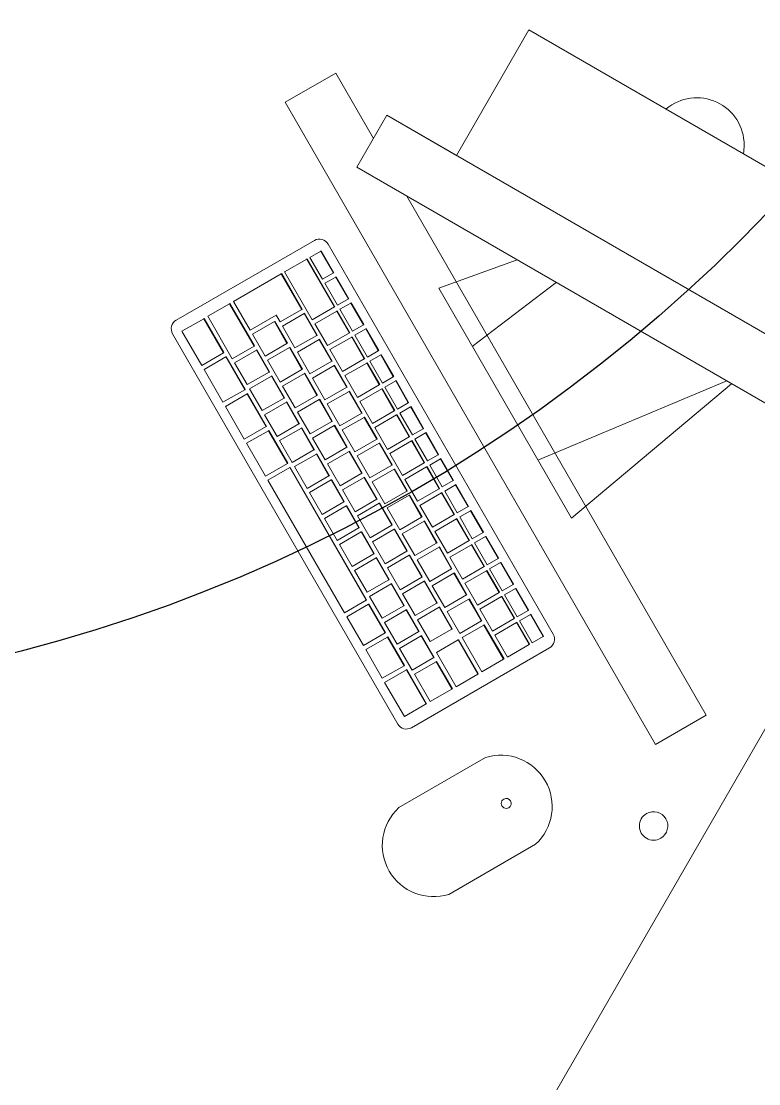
# Model space of a CAD drawing. Header units: millimetres. Extents: x 155920 to 295199, y -4084 to 97293.
# Drawn here: x 164447 to 164915, y 16807 to 17481 of the extents above; entities that cross this region are included whole.
import ezdxf

# ---------------------------------------------------------------- set-up
doc = ezdxf.new("R2010")
doc.units = ezdxf.units.MM
doc.header["$MEASUREMENT"] = 0
for name, color, linetype, lineweight in [('A-GENM', 8, 'CONTINUOUS', 9), ('E-ELEC-EQPM', 8, 'CONTINUOUS', 9), ('I-FURN', 8, 'CONTINUOUS', 9)]:
    doc.layers.add(name, color=color, linetype=linetype, lineweight=lineweight)
doc.layers.add('Social Distancing', color=7, linetype='CONTINUOUS')

msp = doc.modelspace()

# ---------------------------------------------------------------- linework, layer by layer
at = {"layer": 'A-GENM'}
for p, q in [((164545.47, 17291.34), (164633.08, 17341.93)), ((164637.1, 17335.14), (164630.19, 17331.15)), ((164637.1, 17335.14), (164637.34, 17335.28)), ((164645.1, 17321.28), (164637.1, 17335.14)), ((164637.34, 17335.28), (164645.34, 17321.42)), ((164641.76, 17339.6), (164784.52, 17092.32)), ((164628.23, 17330.02), (164614.17, 17321.9)), ((164628.23, 17330.02), (164628.47, 17330.16)), ((164645.73, 17299.71), (164628.23, 17330.02)), ((164628.47, 17330.16), (164645.97, 17299.85)), ((164630.19, 17331.15), (164638.19, 17317.29)), ((164612.08, 17320.7), (164581.87, 17303.25)), ((164612.08, 17320.7), (164612.32, 17320.83)), ((164625.08, 17298.18), (164612.08, 17320.7)), ((164612.32, 17320.83), (164625.32, 17298.32)), ((164614.17, 17321.9), (164631.67, 17291.59)), ((164638.19, 17317.29), (164645.1, 17321.28)), ((164645.1, 17321.28), (164645.34, 17321.42)), ((164646.6, 17318.69), (164639.69, 17314.7)), ((164639.69, 17314.7), (164647.69, 17300.84)), ((164646.6, 17318.69), (164646.84, 17318.82)), ((164654.6, 17304.83), (164646.6, 17318.69)), ((164646.84, 17318.82), (164654.84, 17304.97)), ((164579.3, 17301.77), (164565.48, 17293.79)), ((164579.3, 17301.77), (164579.54, 17301.91)), ((164594.8, 17274.92), (164579.3, 17301.77)), ((164579.54, 17301.91), (164595.04, 17275.06)), ((164581.87, 17303.25), (164592.37, 17285.07)), ((164647.69, 17300.84), (164654.6, 17304.83)), ((164656.1, 17302.23), (164649.19, 17298.24)), ((164654.6, 17304.83), (164654.84, 17304.97)), ((164656.1, 17302.23), (164656.34, 17302.37)), ((164664.1, 17288.38), (164656.1, 17302.23)), ((164656.34, 17302.37), (164664.34, 17288.51)), ((164565.48, 17293.79), (164580.98, 17266.94)), ((164592.37, 17285.07), (164608.76, 17294.53)), ((164608.76, 17294.53), (164611.26, 17290.2)), ((164611.26, 17290.2), (164625.08, 17298.18)), ((164626.58, 17295.58), (164612.76, 17287.6)), ((164625.08, 17298.18), (164625.32, 17298.32)), ((164626.58, 17295.58), (164626.82, 17295.72)), ((164634.58, 17281.73), (164626.58, 17295.58)), ((164626.82, 17295.72), (164634.82, 17281.86)), ((164631.67, 17291.59), (164645.73, 17299.71)), ((164647.23, 17297.11), (164633.41, 17289.13)), ((164645.73, 17299.71), (164645.97, 17299.85)), ((164647.23, 17297.11), (164647.47, 17297.25)), ((164655.23, 17283.26), (164647.23, 17297.11)), ((164647.47, 17297.25), (164655.47, 17283.39)), ((164649.19, 17298.24), (164657.19, 17284.39)), ((164562.91, 17292.3), (164549.1, 17284.34)), ((164562.91, 17292.3), (164563.15, 17292.44)), ((164575.41, 17270.65), (164562.91, 17292.3)), ((164563.15, 17292.44), (164575.65, 17270.79)), ((164607.69, 17290.45), (164593.87, 17282.47)), ((164607.69, 17290.45), (164607.93, 17290.59)), ((164615.69, 17276.59), (164607.69, 17290.45)), ((164607.93, 17290.59), (164615.93, 17276.73)), ((164612.76, 17287.6), (164620.76, 17273.74)), ((164633.41, 17289.13), (164641.41, 17275.28)), ((164657.19, 17284.39), (164664.1, 17288.38)), ((164664.1, 17288.38), (164664.34, 17288.51)), ((164685.91, 17035.39), (164543.15, 17282.67)), ((164549.1, 17284.34), (164561.6, 17262.68)), ((164593.87, 17282.47), (164601.87, 17268.61)), ((164620.76, 17273.74), (164634.58, 17281.73)), ((164634.58, 17281.73), (164634.82, 17281.86)), ((164641.41, 17275.28), (164655.23, 17283.26)), ((164656.73, 17280.66), (164642.91, 17272.68)), ((164655.23, 17283.26), (164655.47, 17283.39)), ((164656.73, 17280.66), (164656.97, 17280.8)), ((164664.73, 17266.8), (164656.73, 17280.66)), ((164656.97, 17280.8), (164664.97, 17266.94)), ((164665.6, 17285.78), (164658.69, 17281.79)), ((164658.69, 17281.79), (164666.69, 17267.93)), ((164673.6, 17271.92), (164665.6, 17285.78)), ((164665.73, 17285.86), (164665.84, 17285.92)), ((164665.84, 17285.92), (164673.84, 17272.06)), ((164580.98, 17266.94), (164594.8, 17274.92)), ((164594.8, 17274.92), (164595.04, 17275.06)), ((164601.87, 17268.61), (164615.69, 17276.59)), ((164617.19, 17273.99), (164603.37, 17266.01)), ((164615.69, 17276.59), (164615.93, 17276.73)), ((164617.19, 17273.99), (164617.43, 17274.13)), ((164625.19, 17260.14), (164617.19, 17273.99)), ((164617.43, 17274.13), (164625.43, 17260.28)), ((164636.08, 17279.13), (164622.26, 17271.15)), ((164636.08, 17279.13), (164636.32, 17279.27)), ((164644.08, 17265.27), (164636.08, 17279.13)), ((164636.32, 17279.27), (164644.32, 17265.41)), ((164561.6, 17262.68), (164575.41, 17270.65)), ((164576.91, 17268.06), (164563.1, 17260.09)), ((164575.41, 17270.65), (164575.65, 17270.79)), ((164576.91, 17268.06), (164577.15, 17268.19)), ((164588.91, 17247.27), (164576.91, 17268.06)), ((164577.15, 17268.19), (164589.15, 17247.41)), ((164596.3, 17272.32), (164582.48, 17264.34)), ((164596.3, 17272.32), (164596.54, 17272.46)), ((164604.3, 17258.47), (164596.3, 17272.32)), ((164596.54, 17272.46), (164604.54, 17258.61)), ((164622.26, 17271.15), (164630.26, 17257.29)), ((164642.91, 17272.68), (164650.91, 17258.82)), ((164650.91, 17258.82), (164664.73, 17266.8)), ((164664.73, 17266.8), (164664.97, 17266.94)), ((164666.69, 17267.93), (164673.6, 17271.92)), ((164675.1, 17269.32), (164668.19, 17265.33)), ((164673.6, 17271.92), (164673.84, 17272.06)), ((164675.1, 17269.32), (164675.34, 17269.46)), ((164683.1, 17255.47), (164675.1, 17269.32)), ((164675.34, 17269.46), (164683.34, 17255.6)), ((164563.1, 17260.09), (164575.1, 17239.3)), ((164582.48, 17264.34), (164590.48, 17250.49)), ((164603.37, 17266.01), (164611.37, 17252.16)), ((164611.37, 17252.16), (164625.19, 17260.14)), ((164625.19, 17260.14), (164625.43, 17260.28)), ((164630.26, 17257.29), (164644.08, 17265.27)), ((164645.58, 17262.67), (164631.76, 17254.69)), ((164644.08, 17265.27), (164644.32, 17265.41)), ((164645.58, 17262.67), (164645.82, 17262.81)), ((164653.58, 17248.82), (164645.58, 17262.67)), ((164645.82, 17262.81), (164653.82, 17248.95)), ((164666.23, 17264.2), (164652.41, 17256.22)), ((164666.23, 17264.2), (164666.47, 17264.34)), ((164674.23, 17250.35), (164666.23, 17264.2)), ((164666.47, 17264.34), (164674.47, 17250.49)), ((164668.19, 17265.33), (164676.19, 17251.48)), ((164590.48, 17250.49), (164604.3, 17258.47)), ((164605.8, 17255.87), (164591.98, 17247.89)), ((164604.3, 17258.47), (164604.54, 17258.61)), ((164605.8, 17255.87), (164606.04, 17256.01)), ((164613.8, 17242.01), (164605.8, 17255.87)), ((164606.04, 17256.01), (164614.04, 17242.15)), ((164626.69, 17257.54), (164612.87, 17249.56)), ((164626.69, 17257.54), (164626.93, 17257.68)), ((164634.69, 17243.68), (164626.69, 17257.54)), ((164626.93, 17257.68), (164634.93, 17243.82)), ((164631.76, 17254.69), (164639.76, 17240.84)), ((164652.41, 17256.22), (164660.41, 17242.37)), ((164676.19, 17251.48), (164683.1, 17255.47)), ((164683.1, 17255.47), (164683.34, 17255.6)), ((164575.1, 17239.3), (164588.91, 17247.27)), ((164588.91, 17247.27), (164589.15, 17247.41)), ((164591.98, 17247.89), (164599.98, 17234.03)), ((164612.87, 17249.56), (164620.87, 17235.7)), ((164639.76, 17240.84), (164653.58, 17248.82)), ((164653.58, 17248.82), (164653.82, 17248.95)), ((164660.41, 17242.37), (164674.23, 17250.35)), ((164675.73, 17247.75), (164661.91, 17239.77)), ((164674.23, 17250.35), (164674.47, 17250.49)), ((164675.73, 17247.75), (164675.97, 17247.89)), ((164683.73, 17233.89), (164675.73, 17247.75)), ((164675.97, 17247.89), (164683.97, 17234.03)), ((164684.6, 17252.87), (164677.69, 17248.88)), ((164677.69, 17248.88), (164685.69, 17235.02)), ((164684.6, 17252.87), (164684.84, 17253.01)), ((164692.6, 17239.01), (164684.6, 17252.87)), ((164684.84, 17253.01), (164692.84, 17239.15)), ((164590.41, 17244.67), (164576.6, 17236.7)), ((164590.41, 17244.67), (164590.65, 17244.81)), ((164602.41, 17223.89), (164590.41, 17244.67)), ((164590.65, 17244.81), (164602.65, 17224.03)), ((164599.98, 17234.03), (164613.8, 17242.01)), ((164613.8, 17242.01), (164614.04, 17242.15)), ((164620.87, 17235.7), (164634.69, 17243.68)), ((164636.19, 17241.08), (164622.37, 17233.1)), ((164634.69, 17243.68), (164634.93, 17243.82)), ((164636.19, 17241.08), (164636.43, 17241.22)), ((164644.19, 17227.23), (164636.19, 17241.08)), ((164636.43, 17241.22), (164644.43, 17227.37)), ((164655.08, 17246.22), (164641.26, 17238.24)), ((164655.08, 17246.22), (164655.32, 17246.36)), ((164663.08, 17232.36), (164655.08, 17246.22)), ((164655.32, 17246.36), (164663.32, 17232.5)), ((164661.91, 17239.77), (164669.91, 17225.91)), ((164576.6, 17236.7), (164588.6, 17215.92)), ((164615.3, 17239.41), (164601.48, 17231.43)), ((164615.3, 17239.41), (164615.54, 17239.55)), ((164623.3, 17225.56), (164615.3, 17239.41)), ((164615.54, 17239.55), (164623.54, 17225.7)), ((164622.37, 17233.1), (164630.37, 17219.25)), ((164641.26, 17238.24), (164649.26, 17224.38)), ((164669.91, 17225.91), (164683.73, 17233.89)), ((164683.73, 17233.89), (164683.97, 17234.03)), ((164685.69, 17235.02), (164692.6, 17239.01)), ((164694.1, 17236.41), (164687.19, 17232.42)), ((164692.6, 17239.01), (164692.84, 17239.15)), ((164694.1, 17236.41), (164694.34, 17236.55)), ((164702.1, 17222.56), (164694.1, 17236.41)), ((164694.34, 17236.55), (164702.34, 17222.7)), ((164601.48, 17231.43), (164609.48, 17217.58)), ((164630.37, 17219.25), (164644.19, 17227.23)), ((164644.19, 17227.23), (164644.43, 17227.37)), ((164649.26, 17224.38), (164663.08, 17232.36)), ((164664.58, 17229.76), (164650.76, 17221.78)), ((164663.08, 17232.36), (164663.32, 17232.5)), ((164664.58, 17229.76), (164664.82, 17229.9)), ((164672.58, 17215.91), (164664.58, 17229.76)), ((164664.82, 17229.9), (164672.82, 17216.05)), ((164685.23, 17231.29), (164671.41, 17223.31)), ((164685.23, 17231.29), (164685.47, 17231.43)), ((164693.23, 17217.44), (164685.23, 17231.29)), ((164685.47, 17231.43), (164693.47, 17217.58)), ((164687.19, 17232.42), (164695.19, 17218.57)), ((164588.6, 17215.92), (164602.41, 17223.89)), ((164603.91, 17221.29), (164590.1, 17213.32)), ((164602.41, 17223.89), (164602.65, 17224.03)), ((164603.91, 17221.29), (164604.15, 17221.43)), ((164615.91, 17200.51), (164603.91, 17221.29)), ((164604.15, 17221.43), (164616.15, 17200.64)), ((164609.48, 17217.58), (164623.3, 17225.56)), ((164624.8, 17222.96), (164610.98, 17214.98)), ((164623.3, 17225.56), (164623.54, 17225.7)), ((164624.8, 17222.96), (164625.04, 17223.1)), ((164632.8, 17209.1), (164624.8, 17222.96)), ((164625.04, 17223.1), (164633.04, 17209.24)), ((164645.69, 17224.63), (164631.87, 17216.65)), ((164645.69, 17224.63), (164645.93, 17224.77)), ((164653.69, 17210.77), (164645.69, 17224.63)), ((164645.93, 17224.77), (164653.93, 17210.91)), ((164650.76, 17221.78), (164658.76, 17207.93)), ((164671.41, 17223.31), (164679.41, 17209.46)), ((164695.19, 17218.57), (164702.1, 17222.56)), ((164703.6, 17219.96), (164696.69, 17215.97)), ((164702.1, 17222.56), (164702.34, 17222.7)), ((164703.6, 17219.96), (164703.84, 17220.1)), ((164711.6, 17206.1), (164703.6, 17219.96)), ((164703.84, 17220.1), (164711.84, 17206.24)), ((164590.1, 17213.32), (164602.1, 17192.54)), ((164610.98, 17214.98), (164618.98, 17201.12)), ((164631.87, 17216.65), (164639.87, 17202.79)), ((164658.76, 17207.93), (164672.58, 17215.91)), ((164674.08, 17213.31), (164660.26, 17205.33)), ((164672.58, 17215.91), (164672.82, 17216.05)), ((164674.08, 17213.31), (164674.32, 17213.45)), ((164682.08, 17199.45), (164674.08, 17213.31)), ((164674.32, 17213.45), (164682.32, 17199.59)), ((164679.41, 17209.46), (164693.23, 17217.44)), ((164694.73, 17214.84), (164680.91, 17206.86)), ((164693.23, 17217.44), (164693.47, 17217.58)), ((164694.73, 17214.84), (164694.97, 17214.98)), ((164702.73, 17200.98), (164694.73, 17214.84)), ((164694.97, 17214.98), (164702.97, 17201.12)), ((164696.69, 17215.97), (164704.69, 17202.11)), ((164618.98, 17201.12), (164632.8, 17209.1)), ((164634.3, 17206.51), (164620.48, 17198.53)), ((164632.8, 17209.1), (164633.04, 17209.24)), ((164634.3, 17206.51), (164634.54, 17206.64)), ((164642.3, 17192.65), (164634.3, 17206.51)), ((164634.54, 17206.64), (164642.54, 17192.79)), ((164639.87, 17202.79), (164653.69, 17210.77)), ((164655.19, 17208.18), (164641.37, 17200.2)), ((164653.69, 17210.77), (164653.93, 17210.91)), ((164655.19, 17208.18), (164655.43, 17208.31)), ((164663.19, 17194.32), (164655.19, 17208.18)), ((164655.43, 17208.31), (164663.43, 17194.46)), ((164680.91, 17206.86), (164688.91, 17193)), ((164704.69, 17202.11), (164711.6, 17206.1)), ((164711.6, 17206.1), (164711.84, 17206.24)), ((164602.1, 17192.54), (164615.91, 17200.51)), ((164615.91, 17200.51), (164616.15, 17200.64)), ((164641.37, 17200.2), (164649.37, 17186.34)), ((164660.26, 17205.33), (164668.26, 17191.47)), ((164668.26, 17191.47), (164682.08, 17199.45)), ((164682.08, 17199.45), (164682.32, 17199.59)), ((164688.91, 17193), (164702.73, 17200.98)), ((164702.73, 17200.98), (164702.97, 17201.12)), ((164713.1, 17203.51), (164706.19, 17199.51)), ((164706.19, 17199.51), (164714.19, 17185.66)), ((164713.1, 17203.51), (164713.34, 17203.64)), ((164721.1, 17189.65), (164713.1, 17203.51)), ((164713.34, 17203.64), (164721.34, 17189.79)), ((164617.41, 17197.91), (164603.6, 17189.94)), ((164617.41, 17197.91), (164617.65, 17198.05)), ((164665.91, 17113.9), (164617.41, 17197.91)), ((164617.65, 17198.05), (164666.15, 17114.04)), ((164620.48, 17198.53), (164628.48, 17184.67)), ((164628.48, 17184.67), (164642.3, 17192.65)), ((164642.3, 17192.65), (164642.54, 17192.79)), ((164649.37, 17186.34), (164663.19, 17194.32)), ((164663.19, 17194.32), (164663.43, 17194.46)), ((164683.58, 17196.85), (164669.76, 17188.87)), ((164683.58, 17196.85), (164683.82, 17196.99)), ((164691.58, 17183), (164683.58, 17196.85)), ((164683.82, 17196.99), (164691.82, 17183.14)), ((164704.23, 17198.39), (164690.41, 17190.41)), ((164704.23, 17198.39), (164704.47, 17198.52)), ((164712.23, 17184.53), (164704.23, 17198.39)), ((164704.47, 17198.52), (164712.47, 17184.67)), ((164603.6, 17189.94), (164652.1, 17105.93)), ((164643.8, 17190.05), (164629.98, 17182.07)), ((164643.8, 17190.05), (164644.04, 17190.19)), ((164651.8, 17176.2), (164643.8, 17190.05)), ((164644.04, 17190.19), (164652.04, 17176.33)), ((164664.69, 17191.72), (164650.87, 17183.74)), ((164664.69, 17191.72), (164664.93, 17191.86)), ((164672.69, 17177.86), (164664.69, 17191.72)), ((164664.93, 17191.86), (164672.93, 17178)), ((164669.76, 17188.87), (164677.76, 17175.02)), ((164690.41, 17190.41), (164698.41, 17176.55)), ((164714.19, 17185.66), (164721.1, 17189.65)), ((164722.6, 17187.05), (164715.69, 17183.06)), ((164721.1, 17189.65), (164721.34, 17189.79)), ((164722.6, 17187.05), (164722.84, 17187.19)), ((164730.6, 17173.19), (164722.6, 17187.05)), ((164722.84, 17187.19), (164730.84, 17173.33)), ((164629.98, 17182.07), (164637.98, 17168.21)), ((164650.87, 17183.74), (164658.87, 17169.88)), ((164677.76, 17175.02), (164691.58, 17183)), ((164693.08, 17180.4), (164679.26, 17172.42)), ((164691.58, 17183), (164691.82, 17183.14)), ((164693.08, 17180.4), (164693.32, 17180.54)), ((164701.08, 17166.54), (164693.08, 17180.4)), ((164693.32, 17180.54), (164701.32, 17166.68)), ((164698.41, 17176.55), (164712.23, 17184.53)), ((164713.73, 17181.93), (164699.91, 17173.95)), ((164712.23, 17184.53), (164712.47, 17184.67)), ((164713.73, 17181.93), (164713.97, 17182.07)), ((164721.73, 17168.08), (164713.73, 17181.93)), ((164713.97, 17182.07), (164721.97, 17168.21)), ((164715.69, 17183.06), (164723.69, 17169.2)), ((164637.98, 17168.21), (164651.8, 17176.2)), ((164653.3, 17173.6), (164639.48, 17165.62)), ((164651.8, 17176.2), (164652.04, 17176.33)), ((164653.3, 17173.6), (164653.54, 17173.74)), ((164661.3, 17159.74), (164653.3, 17173.6)), ((164653.54, 17173.74), (164661.54, 17159.88)), ((164658.87, 17169.88), (164672.69, 17177.86)), ((164674.19, 17175.27), (164660.37, 17167.29)), ((164672.69, 17177.86), (164672.93, 17178)), ((164674.19, 17175.27), (164674.43, 17175.41)), ((164682.19, 17161.41), (164674.19, 17175.27)), ((164674.43, 17175.41), (164682.43, 17161.55)), ((164679.26, 17172.42), (164687.26, 17158.56)), ((164699.91, 17173.95), (164707.91, 17160.09)), ((164723.69, 17169.2), (164730.6, 17173.19)), ((164730.6, 17173.19), (164730.84, 17173.33)), ((164660.37, 17167.29), (164668.37, 17153.43)), ((164687.26, 17158.56), (164701.08, 17166.54)), ((164701.08, 17166.54), (164701.32, 17166.68)), ((164707.91, 17160.09), (164721.73, 17168.08)), ((164721.73, 17168.08), (164721.97, 17168.21)), ((164732.1, 17170.6), (164725.19, 17166.61)), ((164725.19, 17166.61), (164733.19, 17152.75)), ((164732.1, 17170.6), (164732.34, 17170.73)), ((164740.1, 17156.74), (164732.1, 17170.6)), ((164732.34, 17170.73), (164740.34, 17156.88)), ((164639.48, 17165.62), (164647.48, 17151.76)), ((164647.48, 17151.76), (164661.3, 17159.74)), ((164661.3, 17159.74), (164661.54, 17159.88)), ((164668.37, 17153.43), (164682.19, 17161.41)), ((164682.19, 17161.41), (164682.43, 17161.55)), ((164683.69, 17158.81), (164683.93, 17158.95)), ((164683.93, 17158.95), (164691.93, 17145.09)), ((164702.58, 17163.95), (164688.76, 17155.97)), ((164702.58, 17163.95), (164702.82, 17164.08)), ((164710.58, 17150.09), (164702.58, 17163.95)), ((164702.82, 17164.08), (164710.82, 17150.23)), ((164723.23, 17165.48), (164709.41, 17157.5)), ((164723.23, 17165.48), (164723.47, 17165.62)), ((164731.23, 17151.62), (164723.23, 17165.48)), ((164723.47, 17165.62), (164731.47, 17151.76)), ((164662.8, 17157.14), (164648.98, 17149.16)), ((164662.8, 17157.14), (164663.04, 17157.28)), ((164670.8, 17143.29), (164662.8, 17157.14)), ((164663.04, 17157.28), (164671.04, 17143.42)), ((164683.69, 17158.81), (164669.87, 17150.83)), ((164691.69, 17144.96), (164683.69, 17158.81)), ((164688.76, 17155.97), (164696.76, 17142.11)), ((164709.41, 17157.5), (164717.41, 17143.64)), ((164733.19, 17152.75), (164740.1, 17156.74)), ((164741.6, 17154.14), (164734.69, 17150.15)), ((164740.1, 17156.74), (164740.34, 17156.88)), ((164741.6, 17154.14), (164741.84, 17154.28)), ((164749.6, 17140.29), (164741.6, 17154.14)), ((164741.84, 17154.28), (164749.84, 17140.42)), ((164648.98, 17149.16), (164656.98, 17135.31)), ((164669.87, 17150.83), (164677.87, 17136.98)), ((164696.76, 17142.11), (164710.58, 17150.09)), ((164712.08, 17147.49), (164698.26, 17139.51)), ((164710.58, 17150.09), (164710.82, 17150.23)), ((164712.08, 17147.49), (164712.32, 17147.63)), ((164720.08, 17133.64), (164712.08, 17147.49)), ((164712.32, 17147.63), (164720.32, 17133.77)), ((164717.41, 17143.64), (164731.23, 17151.62)), ((164732.73, 17149.02), (164718.91, 17141.04)), ((164731.23, 17151.62), (164731.47, 17151.76)), ((164732.73, 17149.02), (164732.97, 17149.16)), ((164740.73, 17135.17), (164732.73, 17149.02)), ((164732.97, 17149.16), (164740.97, 17135.3)), ((164734.69, 17150.15), (164742.69, 17136.29)), ((164656.98, 17135.31), (164670.8, 17143.29)), ((164672.3, 17140.69), (164658.48, 17132.71)), ((164670.8, 17143.29), (164671.04, 17143.42)), ((164672.3, 17140.69), (164672.54, 17140.83)), ((164680.3, 17126.83), (164672.3, 17140.69)), ((164672.54, 17140.83), (164680.54, 17126.97)), ((164677.87, 17136.98), (164691.69, 17144.96)), ((164693.19, 17142.36), (164679.37, 17134.38)), ((164691.69, 17144.96), (164691.93, 17145.09)), ((164693.19, 17142.36), (164693.43, 17142.5)), ((164701.19, 17128.5), (164693.19, 17142.36)), ((164693.43, 17142.5), (164701.43, 17128.64)), ((164698.26, 17139.51), (164706.26, 17125.65)), ((164718.91, 17141.04), (164726.91, 17127.19)), ((164742.69, 17136.29), (164749.6, 17140.29)), ((164749.6, 17140.29), (164749.84, 17140.42)), ((164658.48, 17132.71), (164666.48, 17118.85)), ((164679.37, 17134.38), (164687.37, 17120.52)), ((164706.26, 17125.65), (164720.08, 17133.64)), ((164720.08, 17133.64), (164720.32, 17133.77)), ((164726.91, 17127.19), (164740.73, 17135.17)), ((164742.23, 17132.57), (164728.41, 17124.59)), ((164740.73, 17135.17), (164740.97, 17135.3)), ((164742.23, 17132.57), (164742.47, 17132.71)), ((164750.23, 17118.71), (164742.23, 17132.57)), ((164742.47, 17132.71), (164750.47, 17118.85)), ((164751.1, 17137.69), (164744.19, 17133.7)), ((164744.19, 17133.7), (164752.19, 17119.84)), ((164751.1, 17137.69), (164751.34, 17137.83)), ((164759.1, 17123.83), (164751.1, 17137.69)), ((164751.34, 17137.83), (164759.34, 17123.97)), ((164666.48, 17118.85), (164680.3, 17126.83)), ((164680.3, 17126.83), (164680.54, 17126.97)), ((164687.37, 17120.52), (164701.19, 17128.5)), ((164702.69, 17125.9), (164688.87, 17117.92)), ((164701.19, 17128.5), (164701.43, 17128.64)), ((164702.69, 17125.9), (164702.93, 17126.04)), ((164710.69, 17112.05), (164702.69, 17125.9)), ((164702.93, 17126.04), (164710.93, 17112.19)), ((164721.58, 17131.04), (164707.76, 17123.06)), ((164721.58, 17131.04), (164721.82, 17131.18)), ((164729.58, 17117.18), (164721.58, 17131.04)), ((164721.82, 17131.18), (164729.82, 17117.32)), ((164681.8, 17124.23), (164667.98, 17116.25)), ((164681.8, 17124.23), (164682.04, 17124.37)), ((164689.8, 17110.38), (164681.8, 17124.23)), ((164682.04, 17124.37), (164690.04, 17110.52)), ((164707.76, 17123.06), (164715.76, 17109.2)), ((164728.41, 17124.59), (164736.41, 17110.73)), ((164736.41, 17110.73), (164750.23, 17118.71)), ((164750.23, 17118.71), (164750.47, 17118.85)), ((164752.19, 17119.84), (164759.1, 17123.83)), ((164760.6, 17121.23), (164753.69, 17117.24)), ((164759.1, 17123.83), (164759.34, 17123.97)), ((164760.6, 17121.23), (164760.84, 17121.37)), ((164768.6, 17107.38), (164760.6, 17121.23)), ((164760.84, 17121.37), (164768.84, 17107.51)), ((164652.1, 17105.93), (164665.91, 17113.9)), ((164665.91, 17113.9), (164666.15, 17114.04)), ((164667.98, 17116.25), (164675.98, 17102.4)), ((164688.87, 17117.92), (164696.87, 17104.07)), ((164696.87, 17104.07), (164710.69, 17112.05)), ((164710.69, 17112.05), (164710.93, 17112.19)), ((164715.76, 17109.2), (164729.58, 17117.18)), ((164731.08, 17114.58), (164717.26, 17106.6)), ((164729.58, 17117.18), (164729.82, 17117.32)), ((164731.08, 17114.58), (164731.32, 17114.72)), ((164739.08, 17100.73), (164731.08, 17114.58)), ((164731.32, 17114.72), (164739.32, 17100.86)), ((164751.73, 17116.11), (164737.91, 17108.13)), ((164751.73, 17116.11), (164751.97, 17116.25)), ((164759.73, 17102.26), (164751.73, 17116.11)), ((164751.97, 17116.25), (164759.97, 17102.4)), ((164753.69, 17117.24), (164761.69, 17103.39)), ((164667.41, 17111.31), (164653.6, 17103.34)), ((164667.41, 17111.31), (164667.65, 17111.44)), ((164677.91, 17093.12), (164667.41, 17111.31)), ((164667.65, 17111.44), (164678.15, 17093.26)), ((164675.98, 17102.4), (164689.8, 17110.38)), ((164691.3, 17107.78), (164677.48, 17099.8)), ((164689.8, 17110.38), (164690.04, 17110.52)), ((164691.3, 17107.78), (164691.54, 17107.92)), ((164699.3, 17093.92), (164691.3, 17107.78)), ((164691.54, 17107.92), (164699.54, 17094.06)), ((164712.19, 17109.45), (164698.37, 17101.47)), ((164712.19, 17109.45), (164712.43, 17109.59)), ((164720.19, 17095.59), (164712.19, 17109.45)), ((164712.43, 17109.59), (164720.43, 17095.73)), ((164717.26, 17106.6), (164725.26, 17092.75)), ((164737.91, 17108.13), (164745.91, 17094.28)), ((164761.69, 17103.39), (164768.6, 17107.38)), ((164768.6, 17107.38), (164768.84, 17107.51)), ((164653.6, 17103.34), (164664.1, 17085.15)), ((164677.48, 17099.8), (164685.48, 17085.94)), ((164698.37, 17101.47), (164706.37, 17087.61)), ((164725.26, 17092.75), (164739.08, 17100.73)), ((164739.08, 17100.73), (164739.32, 17100.86)), ((164745.91, 17094.28), (164759.73, 17102.26)), ((164761.23, 17099.66), (164747.41, 17091.68)), ((164759.73, 17102.26), (164759.97, 17102.4)), ((164761.23, 17099.66), (164761.47, 17099.8)), ((164769.23, 17085.8), (164761.23, 17099.66)), ((164761.47, 17099.8), (164769.47, 17085.94)), ((164770.1, 17104.78), (164763.19, 17100.79)), ((164763.19, 17100.79), (164771.19, 17086.93)), ((164770.1, 17104.78), (164770.34, 17104.92)), ((164778.1, 17090.92), (164770.1, 17104.78)), ((164770.34, 17104.92), (164778.34, 17091.06)), ((164664.1, 17085.15), (164677.91, 17093.12)), ((164677.91, 17093.12), (164678.15, 17093.26)), ((164685.48, 17085.94), (164699.3, 17093.92)), ((164699.3, 17093.92), (164699.54, 17094.06)), ((164706.37, 17087.61), (164720.19, 17095.59)), ((164720.19, 17095.59), (164720.43, 17095.73)), ((164740.58, 17098.13), (164726.78, 17090.16)), ((164740.58, 17098.13), (164740.82, 17098.27)), ((164753.08, 17076.48), (164740.58, 17098.13)), ((164740.82, 17098.27), (164753.32, 17076.62)), ((164747.41, 17091.68), (164755.41, 17077.82)), ((164679.41, 17090.52), (164665.6, 17082.55)), ((164679.41, 17090.52), (164679.65, 17090.66)), ((164689.91, 17072.33), (164679.41, 17090.52)), ((164679.65, 17090.66), (164690.15, 17072.47)), ((164700.8, 17091.32), (164686.98, 17083.34)), ((164700.8, 17091.32), (164701.04, 17091.46)), ((164708.8, 17077.47), (164700.8, 17091.32)), ((164701.04, 17091.46), (164709.04, 17077.61)), ((164724.19, 17088.66), (164710.39, 17080.69)), ((164724.19, 17088.66), (164724.43, 17088.8)), ((164736.69, 17067.01), (164724.19, 17088.66)), ((164724.43, 17088.8), (164736.93, 17067.15)), ((164726.78, 17090.16), (164739.28, 17068.51)), ((164755.41, 17077.82), (164769.23, 17085.8)), ((164769.23, 17085.8), (164769.47, 17085.94)), ((164771.19, 17086.93), (164778.1, 17090.92)), ((164778.1, 17090.92), (164778.34, 17091.06)), ((164665.6, 17082.55), (164676.1, 17064.36)), ((164686.98, 17083.34), (164694.98, 17069.49)), ((164782.2, 17083.65), (164694.59, 17033.07)), ((164710.39, 17080.69), (164722.89, 17059.04)), ((164676.1, 17064.36), (164689.91, 17072.33)), ((164689.91, 17072.33), (164690.15, 17072.47)), ((164694.98, 17069.49), (164708.8, 17077.47)), ((164710.3, 17074.87), (164696.49, 17066.9)), ((164708.8, 17077.47), (164709.04, 17077.61)), ((164710.3, 17074.87), (164710.54, 17075.01)), ((164720.3, 17057.55), (164710.3, 17074.87)), ((164710.54, 17075.01), (164720.54, 17057.69)), ((164739.28, 17068.51), (164753.08, 17076.48)), ((164753.08, 17076.48), (164753.32, 17076.62)), ((164691.41, 17069.74), (164677.6, 17061.77)), ((164691.41, 17069.74), (164691.65, 17069.87)), ((164703.91, 17048.09), (164691.41, 17069.74)), ((164691.65, 17069.87), (164704.15, 17048.22)), ((164696.49, 17066.9), (164706.49, 17049.58)), ((164722.89, 17059.04), (164736.69, 17067.01)), ((164736.69, 17067.01), (164736.93, 17067.15)), ((164677.6, 17061.77), (164690.1, 17040.12)), ((164706.49, 17049.58), (164720.3, 17057.55)), ((164720.3, 17057.55), (164720.54, 17057.69)), ((164690.1, 17040.12), (164703.91, 17048.09)), ((164703.91, 17048.09), (164704.15, 17048.22)), ((164741.61, 17014.17), (164686.62, 16982.42)), ((164718.37, 16927.42), (164773.36, 16959.17))]:
    msp.add_line(p, q, dxfattribs=at)
for centre, radius, start, end in [((164636.26, 17336.43), 6.35, 30, 120), ((164548.65, 17285.85), 6.35, 120, 210), ((164779.03, 17089.15), 6.35, 300, 30), ((164691.41, 17038.56), 6.35, 210, 300), ((164751.3, 16983.1), 32.54, 312.68038, 107.31962), ((164754.75, 16985.09), 3.16, 120, 300), ((164754.75, 16985.09), 3.16, 300, 120), ((164708.68, 16958.49), 32.54, 132.68038, 287.31962)]:
    msp.add_arc(centre, radius, start, end, dxfattribs=at)
at = {"layer": 'E-ELEC-EQPM'}
for p, q in [((164769.04, 17475.41), (164723.09, 17395.82)), ((164769.04, 17475.41), (164723.09, 17395.82)), ((165373.87, 17126.21), (164769.04, 17475.41)), ((165373.87, 17126.21), (164769.04, 17475.41)), ((164679.1, 17421.22), (164660.05, 17388.23)), ((164679.1, 17421.22), (164660.05, 17388.23)), ((164723.09, 17395.82), (164679.1, 17421.22)), ((165371.92, 17021.22), (164679.1, 17421.22)), ((164660.05, 17388.23), (165352.87, 16988.23)), ((164660.05, 17388.23), (165352.87, 16988.23))]:
    msp.add_line(p, q, dxfattribs=at)
at = {"layer": 'I-FURN'}
for p, q in [((164646.59, 17447.98), (164614.47, 17429.43)), ((164646.59, 17447.98), (164670.57, 17406.45)), ((164849.42, 17022.49), (164614.47, 17429.43)), ((164691.61, 17370), (164881.54, 17041.03)), ((164761.56, 17329.62), (164711.87, 17311.54)), ((164733.16, 17274.66), (164786.46, 17315.24)), ((164711.87, 17311.54), (164796.02, 17165.78)), ((164774.73, 17202.66), (164894.57, 17252.82)), ((164796.02, 17165.78), (164897.64, 17251.05)), ((164605.96, 16490.3), (165008.28, 17187.17)), ((165008.28, 17187.17), (164605.96, 16490.3)), ((164881.54, 17041.03), (164849.42, 17022.49))]:
    msp.add_line(p, q, dxfattribs=at)
for centre, radius, start, end in [((164875.56, 17402.3), 30, 0.00282, 130.24537), ((164875.56, 17402.3), 30, 349.75455, 0.00282), ((164848.15, 16970.78), 9, 120, 300), ((164848.15, 16970.78), 9, 300, 120)]:
    msp.add_arc(centre, radius, start, end, dxfattribs=at)
at = {"layer": 'Social Distancing'}
msp.add_circle((164197.15, 18050.13), 1000, dxfattribs=at)
msp.add_circle((164197.15, 18050.13), 1000, dxfattribs=at)

doc.saveas('drawing.dxf')
